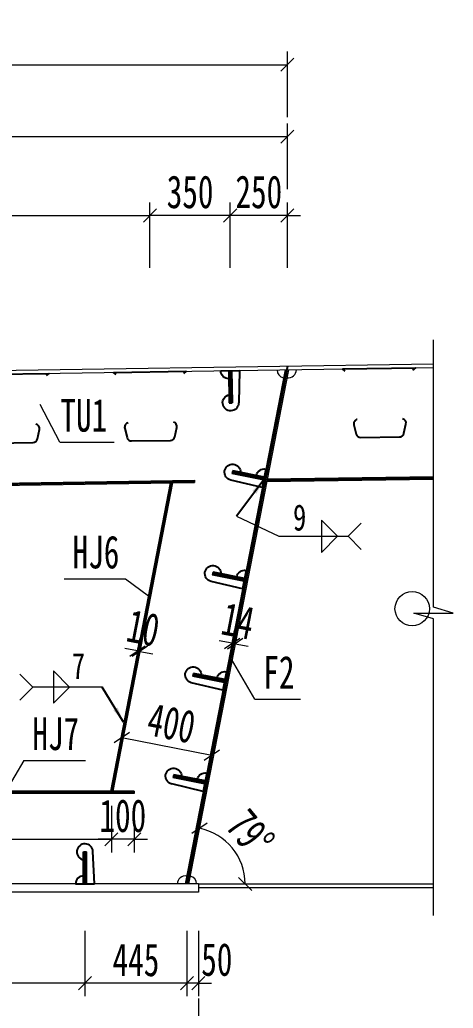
# Model space of a CAD drawing. Header units: millimetres. Extents: x -89049 to 410567, y -307459 to -100425.
# Drawn here: x 182742 to 184635, y -125183 to -120873 of the extents above; entities that cross this region are included whole.
import ezdxf
from ezdxf.enums import TextEntityAlignment as Align

# ---------------------------------------------------------------- set-up
doc = ezdxf.new("R2010")
doc.units = ezdxf.units.MM
doc.layers.get('Defpoints').update_dxf_attribs({"color": 8})
for name, color, linetype, lineweight in [('Dim', 4, 'Continuous', 15), ('文字', 7, 'Continuous', 15), ('细实线', 4, 'Continuous', 15), ('钢板粗线', 1, 'Continuous', 25), ('钢板细线', 6, 'Continuous', 15)]:
    doc.layers.add(name, color=color, linetype=linetype, lineweight=lineweight)
doc.layers.add('Text', color=4, linetype='Continuous')
doc.styles.add('111', font='', dxfattribs={"width": 0.7})
doc.styles.add('BM_Dim', font='', dxfattribs={"width": 0.85})
doc.styles.add('SMEDI', font='', dxfattribs={"width": 0.75})
doc.styles.get("Standard").update_dxf_attribs({"font": ''})
doc.styles.get('111').set_extended_font_data('仿宋_GB2312')
doc.styles.get('BM_Dim').set_extended_font_data('仿宋_GB2312')
doc.styles.get('SMEDI').set_extended_font_data('仿宋_GB2312')
doc.styles.get('Standard').set_extended_font_data('仿宋_GB2312')
doc.dimstyles.new('200', dxfattribs={"dimscale": 0, "dimtxt": 2.5, "dimasz": 1, "dimexe": 1, "dimexo": 1, "dimgap": 0.6, "dimtad": 1, "dimdec": 0, "dimdsep": 46, "dimtxsty": '111', "dimblk": 'OBLIQUE', "dimcen": 0, "dimclrd": 4, "dimclre": 4, "dimclrt": 4, "dimadec": 1, "dimazin": 2, "dimtfac": 1, "dimtdec": 0, "dimtix": 1, "dimtmove": 2, "dimatfit": 3, "dimfxl": 4, "dimfxlon": 1, "dimtolj": 1, "dimlwd": -1, "dimlwe": -1, "dimarcsym": 0})
doc.dimstyles.new('MSteel_1.0_1.0', dxfattribs={"dimtxt": 3, "dimasz": 1.2, "dimexe": 1, "dimexo": 1, "dimgap": 1, "dimtad": 3, "dimtoh": 1, "dimdec": 0, "dimzin": 0, "dimdsep": 46, "dimtxsty": 'Standard', "dimblk": 'ARCHTICK', "dimcen": 0.09, "dimclrd": 3, "dimclre": 3, "dimadec": 0, "dimazin": 0, "dimtfac": 1, "dimtdec": 4, "dimtofl": 0, "dimtmove": 0, "dimatfit": 3, "dimfxl": 1, "dimtolj": 1, "dimtzin": 0, "dimarcsym": 0})

# ---------------------------------------------------------------- blocks, each defined once
blk = doc.blocks.new('_Oblique')
at = {"color": 0, "linetype": 'ByBlock', "lineweight": -2}
blk.add_line((-0.5, -0.5), (0.5, 0.5), dxfattribs=at)
blk = doc.blocks.new('*D1866')
at = {"layer": 'Defpoints', "color": 0, "transparency": 16777216}
for p in [(183910.9, -121382.7), (172775.3, -122377.2), (183910.9, -122383.5)]:
    blk.add_point(p, dxfattribs=at)
at = {"layer": '细实线', "color": 4, "transparency": 16777216}
for p, q in [((172775.3, -121611.3), (172775.3, -121325.6)), ((183910.9, -121611.3), (183910.9, -121325.6)), ((172775.3, -121382.7), (183910.9, -121382.7))]:
    blk.add_line(p, q, dxfattribs=at)
at = {"layer": '细实线', "color": 4, "transparency": 16777216, "xscale": 57.14285714285715, "yscale": 57.14285714285715, "zscale": 57.14285714285715, "rotation": 180}
blk.add_blockref('_Oblique', (172775.3, -121382.7), dxfattribs=at)
at = {"layer": '细实线', "color": 4, "transparency": 16777216, "xscale": 57.14285714285715, "yscale": 57.14285714285715, "zscale": 57.14285714285715}
blk.add_blockref('_Oblique', (183910.9, -121382.7), dxfattribs=at)
at = {"layer": '细实线', "color": 4, "transparency": 16777216, "insert": (178343.1, -121280.5), "char_height": 142.86, "attachment_point": 5, "style": '111'}
blk.add_mtext('\\A1;11136', dxfattribs=at)
blk = doc.blocks.new('*D1867')
at = {"layer": 'Defpoints', "color": 0, "transparency": 16777216}
for p in [(174810.5, -124643.6), (183522.1, -124677), (174810.5, -125369.4)]:
    blk.add_point(p, dxfattribs=at)
at = {"layer": '细实线', "color": 4, "transparency": 16777216}
for p, q in [((174810.5, -125140.8), (174810.5, -125426.5)), ((183522.1, -125140.8), (183522.1, -125426.5)), ((183522.1, -125369.4), (174810.5, -125369.4))]:
    blk.add_line(p, q, dxfattribs=at)
at = {"layer": '细实线', "color": 4, "transparency": 16777216, "xscale": 57.14285714285715, "yscale": 57.14285714285715, "zscale": 57.14285714285715, "rotation": 180}
blk.add_blockref('_Oblique', (174810.5, -125369.4), dxfattribs=at)
at = {"layer": '细实线', "color": 4, "transparency": 16777216, "xscale": 57.14285714285715, "yscale": 57.14285714285715, "zscale": 57.14285714285715}
blk.add_blockref('_Oblique', (183522.1, -125369.4), dxfattribs=at)
at = {"layer": '细实线', "color": 4, "transparency": 16777216, "insert": (179166.3, -125267.2), "char_height": 142.86, "attachment_point": 5, "style": '111'}
blk.add_mtext('\\A1;8712', dxfattribs=at)
blk = doc.blocks.new('*D1877')
at = {"layer": 'Defpoints', "color": 0, "transparency": 16777216}
for p in [(183910.9, -121069.4), (170645.3, -122369.7), (183910.9, -122383.5)]:
    blk.add_point(p, dxfattribs=at)
at = {"layer": '细实线', "color": 4, "transparency": 16777216}
for p, q in [((170645.3, -121298), (170645.3, -121012.3)), ((183910.9, -121298), (183910.9, -121012.3)), ((170645.3, -121069.4), (183910.9, -121069.4))]:
    blk.add_line(p, q, dxfattribs=at)
at = {"layer": '细实线', "color": 4, "transparency": 16777216, "xscale": 57.14285714285715, "yscale": 57.14285714285715, "zscale": 57.14285714285715, "rotation": 180}
blk.add_blockref('_Oblique', (170645.3, -121069.4), dxfattribs=at)
at = {"layer": '细实线', "color": 4, "transparency": 16777216, "xscale": 57.14285714285715, "yscale": 57.14285714285715, "zscale": 57.14285714285715}
blk.add_blockref('_Oblique', (183910.9, -121069.4), dxfattribs=at)
at = {"layer": '细实线', "color": 4, "transparency": 16777216, "insert": (177278.1, -120967.2), "char_height": 142.86, "attachment_point": 5, "style": '111'}
blk.add_mtext('\\A1;13266', dxfattribs=at)
blk = doc.blocks.new('U型肋1')
at = {"layer": 'Defpoints'}
blk.add_line((-160, 0), (160, 0), dxfattribs=at)
at = {"layer": '钢板粗线', "color": 6}
for p, q in [((147.8, -9.7), (160, 0)), ((-147.8, -9.7), (-160, 0))]:
    blk.add_line(p, q, dxfattribs=at)
blk.add_lwpolyline([(-98.8, -220.5, 0.414266), (-113.8, -244.5), (-104.5, -284.5, 0.348876), (-85, -300), (85, -300, 0.348876), (104.5, -284.5), (113.8, -244.5, 0.414091), (98.8, -220.5, 0.414091)], format="xyb", dxfattribs=at)
blk = doc.blocks.new('12-140加劲 有过焊孔')
at = {"layer": 'Defpoints'}
blk.add_line((0, 0), (0, 140), dxfattribs=at)
at = {"layer": '钢板粗线', "color": 7}
for p, q in [((-6, 0), (-6, 140)), ((-6, 140), (6, 140)), ((6, 0), (6, 140)), ((41, 0), (35, 141.5)), ((-41, 0), (41, 0))]:
    blk.add_line(p, q, dxfattribs=at)
for centre, start, end in [((0, 140), 2.441, 260.1291), ((-6, 0), 90, 180)]:
    blk.add_arc(centre, 35, start, end, dxfattribs=at)
blk = doc.blocks.new('14-160加劲 有过焊孔')
at = {"layer": 'Defpoints'}
blk.add_line((38609.4, 31489.3), (38609.4, 31629.3), dxfattribs=at)
at = {"layer": '钢板粗线', "color": 7}
for p, q in [((38650.4, 31489.3), (38644.3, 31630.8)), ((38603.4, 31489.3), (38603.4, 31629.3)), ((38603.4, 31629.3), (38615.4, 31629.3)), ((38615.4, 31489.3), (38615.4, 31629.3)), ((38568.4, 31489.3), (38650.4, 31489.3))]:
    blk.add_line(p, q, dxfattribs=at)
for centre, start, end in [((38609.4, 31629.3), 2.441, 260.1291), ((38603.4, 31489.3), 90, 180)]:
    blk.add_arc(centre, 35, start, end, dxfattribs=at)
blk = doc.blocks.new('*D1899')
at = {"layer": 'Defpoints', "color": 0, "transparency": 16777216}
for p in [(183660.9, -121726.8), (183910.9, -122383.5), (183660.9, -122403.2)]:
    blk.add_point(p, dxfattribs=at)
at = {"layer": '细实线', "color": 4, "transparency": 16777216}
for p, q in [((183660.9, -121955.3), (183660.9, -121669.6)), ((183910.9, -121955.3), (183910.9, -121669.6)), ((183660.9, -121726.8), (183603.8, -121726.8)), ((183910.9, -121726.8), (183660.9, -121726.8)), ((183910.9, -121726.8), (183968.1, -121726.8))]:
    blk.add_line(p, q, dxfattribs=at)
at = {"layer": '细实线', "color": 4, "transparency": 16777216, "xscale": 57.14285714285715, "yscale": 57.14285714285715, "zscale": 57.14285714285715}
blk.add_blockref('_Oblique', (183660.9, -121726.8), dxfattribs=at)
at = {"layer": '细实线', "color": 4, "transparency": 16777216, "xscale": 57.14285714285715, "yscale": 57.14285714285715, "zscale": 57.14285714285715, "rotation": 180}
blk.add_blockref('_Oblique', (183910.9, -121726.8), dxfattribs=at)
at = {"layer": '细实线', "color": 4, "transparency": 16777216, "insert": (183785.9, -121624.5), "char_height": 142.86, "attachment_point": 5, "style": '111'}
blk.add_mtext('\\A1;250', dxfattribs=at)
blk = doc.blocks.new('*D1900')
at = {"layer": 'Defpoints', "color": 0, "transparency": 16777216}
for p in [(183310.9, -121726.8), (183310.9, -122408.5), (181511, -122435.5)]:
    blk.add_point(p, dxfattribs=at)
at = {"layer": '细实线', "color": 4, "transparency": 16777216}
for p, q in [((181511, -121955.3), (181511, -121669.6)), ((183310.9, -121955.3), (183310.9, -121669.6)), ((181511, -121726.8), (183310.9, -121726.8))]:
    blk.add_line(p, q, dxfattribs=at)
at = {"layer": '细实线', "color": 4, "transparency": 16777216, "xscale": 57.14285714285715, "yscale": 57.14285714285715, "zscale": 57.14285714285715, "rotation": 180}
blk.add_blockref('_Oblique', (181511, -121726.8), dxfattribs=at)
at = {"layer": '细实线', "color": 4, "transparency": 16777216, "xscale": 57.14285714285715, "yscale": 57.14285714285715, "zscale": 57.14285714285715}
blk.add_blockref('_Oblique', (183310.9, -121726.8), dxfattribs=at)
at = {"layer": '细实线', "color": 4, "transparency": 16777216, "insert": (182411, -121624.5), "char_height": 142.86, "attachment_point": 5, "style": '111'}
blk.add_mtext('\\A1;3×600', dxfattribs=at)
blk = doc.blocks.new('*D1901')
at = {"layer": 'Defpoints', "color": 0, "transparency": 16777216}
for p in [(183310.9, -121726.8), (183310.9, -122408.5), (183660.9, -122403.2)]:
    blk.add_point(p, dxfattribs=at)
at = {"layer": '细实线', "color": 4, "transparency": 16777216}
for p, q in [((183310.9, -121955.3), (183310.9, -121669.6)), ((183660.9, -121955.3), (183660.9, -121669.6)), ((183660.9, -121726.8), (183310.9, -121726.8))]:
    blk.add_line(p, q, dxfattribs=at)
at = {"layer": '细实线', "color": 4, "transparency": 16777216, "xscale": 57.14285714285715, "yscale": 57.14285714285715, "zscale": 57.14285714285715, "rotation": 180}
blk.add_blockref('_Oblique', (183310.9, -121726.8), dxfattribs=at)
at = {"layer": '细实线', "color": 4, "transparency": 16777216, "xscale": 57.14285714285715, "yscale": 57.14285714285715, "zscale": 57.14285714285715}
blk.add_blockref('_Oblique', (183660.9, -121726.8), dxfattribs=at)
at = {"layer": '细实线', "color": 4, "transparency": 16777216, "insert": (183485.9, -121624.5), "char_height": 142.86, "attachment_point": 5, "style": '111'}
blk.add_mtext('\\A1;350', dxfattribs=at)
blk = doc.blocks.new('*D1905')
at = {"layer": 'Defpoints', "color": 0, "transparency": 16777216}
for p in [(181865.6, -124236), (183142.4, -124244), (183142.4, -124446.4)]:
    blk.add_point(p, dxfattribs=at)
at = {"layer": '细实线', "color": 4, "transparency": 16777216}
for p, q in [((181865.6, -124293.1), (181865.6, -124503.6)), ((183142.4, -124301.1), (183142.4, -124503.6)), ((181865.6, -124446.4), (183142.4, -124446.4))]:
    blk.add_line(p, q, dxfattribs=at)
at = {"layer": '细实线', "color": 4, "transparency": 16777216, "xscale": 57.14285714285715, "yscale": 57.14285714285715, "zscale": 57.14285714285715, "rotation": 180}
blk.add_blockref('_Oblique', (181865.6, -124446.4), dxfattribs=at)
at = {"layer": '细实线', "color": 4, "transparency": 16777216, "xscale": 57.14285714285715, "yscale": 57.14285714285715, "zscale": 57.14285714285715}
blk.add_blockref('_Oblique', (183142.4, -124446.4), dxfattribs=at)
at = {"layer": '细实线', "color": 4, "transparency": 16777216, "insert": (182504, -124345.7), "char_height": 142.86, "attachment_point": 5, "style": '111'}
blk.add_mtext('\\A1;1277', dxfattribs=at)
blk = doc.blocks.new('*D1908')
at = {"layer": 'Defpoints', "color": 0, "transparency": 16777216}
for p in [(183472.1, -124641), (183522.1, -124641), (183472.1, -125073.3)]:
    blk.add_point(p, dxfattribs=at)
at = {"layer": '细实线', "color": 4, "transparency": 16777216}
for p, q in [((183472.1, -124844.7), (183472.1, -125130.4)), ((183522.1, -124844.7), (183522.1, -125130.4)), ((183472.1, -125073.3), (183415, -125073.3)), ((183522.1, -125073.3), (183472.1, -125073.3)), ((183522.1, -125073.3), (183579.3, -125073.3))]:
    blk.add_line(p, q, dxfattribs=at)
at = {"layer": '细实线', "color": 4, "transparency": 16777216, "xscale": 57.14285714285715, "yscale": 57.14285714285715, "zscale": 57.14285714285715}
blk.add_blockref('_Oblique', (183472.1, -125073.3), dxfattribs=at)
at = {"layer": '细实线', "color": 4, "transparency": 16777216, "xscale": 57.14285714285715, "yscale": 57.14285714285715, "zscale": 57.14285714285715, "rotation": 180}
blk.add_blockref('_Oblique', (183522.1, -125073.3), dxfattribs=at)
at = {"layer": '细实线', "color": 4, "transparency": 16777216, "insert": (183602.6, -124971.1), "char_height": 142.86, "attachment_point": 5, "style": '111'}
blk.add_mtext('\\A1;50', dxfattribs=at)
blk = doc.blocks.new('*D1910')
at = {"layer": 'Defpoints', "color": 0, "transparency": 16777216}
for p in [(183663.2, -123621), (183677, -123623.7), (183682.7, -123594.1)]:
    blk.add_point(p, dxfattribs=at)
at = {"layer": '细实线', "color": 4, "transparency": 16777216}
for p, q in [((183669, -123591.4), (183679.9, -123535.3)), ((183682.7, -123594.1), (183693.6, -123538)), ((183669, -123591.4), (183612.9, -123580.5)), ((183669, -123591.4), (183682.7, -123594.1)), ((183682.7, -123594.1), (183738.8, -123605))]:
    blk.add_line(p, q, dxfattribs=at)
at = {"layer": '细实线', "color": 4, "transparency": 16777216, "xscale": 57.14285714285715, "yscale": 57.14285714285715, "zscale": 57.14285714285715}
for p, rotation in [((183669, -123591.4), 348.9999999999923), ((183682.7, -123594.1), 168.9999999999923)]:
    blk.add_blockref('_Oblique', p, dxfattribs=dict(at, rotation=rotation))
at = {"layer": '细实线', "color": 4, "transparency": 16777216, "insert": (183695.1, -123493.9), "char_height": 142.86, "attachment_point": 5, "rotation": 349, "style": '111'}
blk.add_mtext('\\A1;14', dxfattribs=at)
blk = doc.blocks.new('*D1911')
at = {"layer": 'Defpoints', "color": 0, "transparency": 16777216}
for p in [(183142.4, -124243.8), (183242.5, -124244), (183142.4, -124446.4)]:
    blk.add_point(p, dxfattribs=at)
at = {"layer": '细实线', "color": 4, "transparency": 16777216}
for p, q in [((183142.4, -124301), (183142.4, -124503.6)), ((183242.5, -124301.1), (183242.5, -124503.6)), ((183142.4, -124446.4), (183085.2, -124446.4)), ((183242.5, -124446.4), (183142.4, -124446.4)), ((183242.5, -124446.4), (183299.6, -124446.4))]:
    blk.add_line(p, q, dxfattribs=at)
at = {"layer": '细实线', "color": 4, "transparency": 16777216, "xscale": 57.14285714285715, "yscale": 57.14285714285715, "zscale": 57.14285714285715}
blk.add_blockref('_Oblique', (183142.4, -124446.4), dxfattribs=at)
at = {"layer": '细实线', "color": 4, "transparency": 16777216, "xscale": 57.14285714285715, "yscale": 57.14285714285715, "zscale": 57.14285714285715, "rotation": 180}
blk.add_blockref('_Oblique', (183242.5, -124446.4), dxfattribs=at)
at = {"layer": '细实线', "color": 4, "transparency": 16777216, "insert": (183192.4, -124344.2), "char_height": 142.86, "attachment_point": 5, "style": '111'}
blk.add_mtext('\\A1;100', dxfattribs=at)
blk = doc.blocks.new('*D1913')
at = {"layer": 'Defpoints', "color": 0, "transparency": 16777216}
for p in [(183266.8, -123627), (183251.7, -123652.5), (183261.5, -123654.4)]:
    blk.add_point(p, dxfattribs=at)
at = {"layer": '细实线', "color": 4, "transparency": 16777216}
for p, q in [((183257, -123625.1), (183267.9, -123569)), ((183266.8, -123627), (183277.7, -123570.9)), ((183257, -123625.1), (183200.9, -123614.1)), ((183257, -123625.1), (183266.8, -123627)), ((183266.8, -123627), (183322.9, -123637.9))]:
    blk.add_line(p, q, dxfattribs=at)
at = {"layer": '细实线', "color": 4, "transparency": 16777216, "xscale": 57.14285714285715, "yscale": 57.14285714285715, "zscale": 57.14285714285715}
for p, rotation in [((183257, -123625.1), 349.0000000000052), ((183266.8, -123627), 169.0000000000052)]:
    blk.add_blockref('_Oblique', p, dxfattribs=dict(at, rotation=rotation))
at = {"layer": '细实线', "color": 4, "transparency": 16777216, "insert": (183281.4, -123525.6), "char_height": 142.86, "attachment_point": 5, "rotation": 349, "style": '111'}
blk.add_mtext('\\A1;10', dxfattribs=at)
blk = doc.blocks.new('角焊缝2')
at = {"layer": 'Dim'}
blk.add_line((-3138.009, 370.223), (-3132.704, 370.223), dxfattribs=at)
blk.add_lwpolyline([(-3134.754, 371.455), (-3134.754, 368.992), (-3133.523, 370.223)], close=True, dxfattribs=at)
blk.add_lwpolyline([(-3131.704, 369.223), (-3132.704, 370.223), (-3131.704, 371.223)], dxfattribs=at)
blk = doc.blocks.new('_ArchTick')
at = {"color": 0, "linetype": 'ByBlock', "const_width": 0.15}
blk.add_lwpolyline([(-0.5, -0.5), (0.5, 0.5)], dxfattribs=at)
blk = doc.blocks.new('角焊缝1')
at = {"layer": 'Dim'}
blk.add_line((-3101.175, 370.223), (-3106.48, 370.223), dxfattribs=at)
blk.add_lwpolyline([(-3107.48, 369.223), (-3106.48, 370.223), (-3107.48, 371.223)], dxfattribs=at)
blk.add_lwpolyline([(-3104.907, 371.455), (-3104.907, 368.992), (-3103.675, 370.223)], close=True, dxfattribs=at)
blk = doc.blocks.new('*D1917')
at = {"layer": 'Defpoints', "color": 0, "transparency": 16777216}
for p in [(183214.4, -123870.5), (183607, -123946.8), (183581.3, -124079.1)]:
    blk.add_point(p, dxfattribs=at)
at = {"layer": '细实线', "color": 4, "transparency": 16777216}
for p, q in [((183203.5, -123926.6), (183177.8, -124058.9)), ((183188.7, -124002.8), (183581.3, -124079.1)), ((183596.1, -124002.9), (183570.4, -124135.2))]:
    blk.add_line(p, q, dxfattribs=at)
at = {"layer": '细实线', "color": 4, "transparency": 16777216, "xscale": 57.14285714285715, "yscale": 57.14285714285715, "zscale": 57.14285714285715}
for p, rotation in [((183188.7, -124002.8), 169.000000000007), ((183581.3, -124079.1), 349.000000000007)]:
    blk.add_blockref('_Oblique', p, dxfattribs=dict(at, rotation=rotation))
at = {"layer": '细实线', "color": 4, "transparency": 16777216, "insert": (183404.5, -123940.6), "char_height": 142.86, "attachment_point": 5, "rotation": 349, "style": '111'}
blk.add_mtext('\\A1;400', dxfattribs=at)
blk = doc.blocks.new('*D1918')
at = {"layer": 'Defpoints', "color": 0, "transparency": 16777216}
for p in [(183027.1, -124641), (183472.1, -124641), (183027.1, -125073.3)]:
    blk.add_point(p, dxfattribs=at)
at = {"layer": '细实线', "color": 4, "transparency": 16777216}
for p, q in [((183027.1, -124844.7), (183027.1, -125130.4)), ((183472.1, -124844.7), (183472.1, -125130.4)), ((183472.1, -125073.3), (183027.1, -125073.3))]:
    blk.add_line(p, q, dxfattribs=at)
at = {"layer": '细实线', "color": 4, "transparency": 16777216, "xscale": 57.14285714285715, "yscale": 57.14285714285715, "zscale": 57.14285714285715, "rotation": 180}
blk.add_blockref('_Oblique', (183027.1, -125073.3), dxfattribs=at)
at = {"layer": '细实线', "color": 4, "transparency": 16777216, "xscale": 57.14285714285715, "yscale": 57.14285714285715, "zscale": 57.14285714285715}
blk.add_blockref('_Oblique', (183472.1, -125073.3), dxfattribs=at)
at = {"layer": '细实线', "color": 4, "transparency": 16777216, "insert": (183249.6, -124972.6), "char_height": 142.86, "attachment_point": 5, "style": '111'}
blk.add_mtext('\\A1;445', dxfattribs=at)
blk = doc.blocks.new('*D1919')
at = {"layer": 'Defpoints', "color": 0, "transparency": 16777216}
for p in [(180527.1, -124641), (183027.1, -124641), (180527.1, -125073.3)]:
    blk.add_point(p, dxfattribs=at)
at = {"layer": '细实线', "color": 4, "transparency": 16777216}
for p, q in [((180527.1, -124844.7), (180527.1, -125130.4)), ((183027.1, -124844.7), (183027.1, -125130.4)), ((183027.1, -125073.3), (180527.1, -125073.3))]:
    blk.add_line(p, q, dxfattribs=at)
at = {"layer": '细实线', "color": 4, "transparency": 16777216, "xscale": 57.14285714285715, "yscale": 57.14285714285715, "zscale": 57.14285714285715, "rotation": 180}
blk.add_blockref('_Oblique', (180527.1, -125073.3), dxfattribs=at)
at = {"layer": '细实线', "color": 4, "transparency": 16777216, "xscale": 57.14285714285715, "yscale": 57.14285714285715, "zscale": 57.14285714285715}
blk.add_blockref('_Oblique', (183027.1, -125073.3), dxfattribs=at)
at = {"layer": '细实线', "color": 4, "transparency": 16777216, "insert": (181777.1, -124971.1), "char_height": 142.86, "attachment_point": 5, "style": '111'}
blk.add_mtext('\\A1;5×500', dxfattribs=at)
blk = doc.blocks.new('*D1930')
at = {"layer": 'Defpoints', "color": 0, "transparency": 16777216}
for p in [(183915, -122399.4), (183700.7, -124531.4), (183479.2, -124641), (183522.1, -124641), (184549, -124641)]:
    blk.add_point(p, dxfattribs=at)
at = {"layer": '细实线', "color": 4, "transparency": 16777216}
blk.add_arc((183479.2, -124641), 247.1, 0, 79, dxfattribs=at)
at = {"layer": '细实线', "color": 4, "transparency": 16777216, "xscale": 57.14285714285715, "yscale": 57.14285714285715, "zscale": 57.14285714285715}
for p, rotation in [((183526.4, -124398.4), 168.9999999999934), ((183726.3, -124641), 270)]:
    blk.add_blockref('_Oblique', p, dxfattribs=dict(at, rotation=rotation))
at = {"layer": '细实线', "color": 4, "transparency": 16777216, "insert": (183748.8, -124418.8), "char_height": 142.86, "attachment_point": 5, "rotation": 309.5, "style": '111'}
blk.add_mtext('\\A1;79%%d', dxfattribs=at)

msp = doc.modelspace()

# ---------------------------------------------------------------- linework, layer by layer
at = {"layer": 'Defpoints'}
for p, q in [((183910.9, -122383.5), (183472.1, -124641)), ((183821.4, -122880.8), (184549, -122869.9))]:
    msp.add_line(p, q, dxfattribs=at)
at = {"layer": 'Defpoints', "color": 8}
for p, q in [((180265.6, -122934.2), (183505.8, -122885.6)), ((183405.5, -122887.1), (183142.4, -124241)), ((183242.4, -124241), (180265.6, -124241))]:
    msp.add_line(p, q, dxfattribs=at)
at = {"layer": 'Dim', "color": 8}
msp.add_line((183688.1, -123038.2), (183872.9, -123125.1), dxfattribs=at)
at = {"layer": '细实线'}
for p, q in [((182917.1, -122714.8), (182831.7, -122550.2)), ((182917.1, -122714.8), (183155.1, -122714.8)), ((182935.6, -123311.1), (183204.3, -123311.1)), ((183204.3, -123311.1), (183303.8, -123384.5)), ((183768.7, -123835.4), (183666.1, -123660.4)), ((183768.7, -123835.4), (183968.2, -123835.4)), ((182760, -124103), (182682.3, -124236)), ((182760, -124103), (183028.8, -124103))]:
    msp.add_line(p, q, dxfattribs=at)
at = {"layer": '细实线', "color": 4}
msp.add_lwpolyline([(184549, -124778.6), (184549, -123485.8), (184463.3, -123460.1), (184634.7, -123460.1), (184549, -123434.4), (184549, -123400.1), (184549, -122268.9)], dxfattribs=at)
at = {"layer": '细实线'}
msp.add_circle((184455.4, -123441), 75, dxfattribs=at)
at = {"layer": '钢板细线'}
for p, q in [((183900.7, -122399.6), (183465, -124641)), ((183915, -122399.4), (183479.2, -124641)), ((180265.5, -122929.2), (183505.8, -122880.6)), ((180265.7, -122939.2), (183505.9, -122890.6)), ((183399.5, -122892.2), (183138.3, -124236)), ((183409.7, -122892), (183148.4, -124236)), ((183505.8, -122880.6), (183505.9, -122890.6)), ((183820.2, -122886.9), (184549, -122875.9)), ((183822.5, -122874.8), (184549, -122863.9)), ((183242.4, -124236), (180265.6, -124236)), ((183242.4, -124236), (183242.4, -124246)), ((183242.4, -124246), (180265.6, -124246)), ((183522.1, -124641), (174810.5, -124641)), ((183522.1, -124641), (183522.1, -124677)), ((183522.1, -124641), (184549, -124641)), ((183522.1, -124657), (184549, -124657)), ((183522.1, -124677), (174810.5, -124677))]:
    msp.add_line(p, q, dxfattribs=at)
at = {"layer": '钢板细线', "elevation": 0}
for points in [[(170645.3, -122355.8), (177653.6, -122426), (179945.6, -122442.9), (184549, -122373.9)], [(170645.3, -122371.8), (177653.6, -122442), (179945.6, -122458.9), (184549, -122389.9)]]:
    msp.add_lwpolyline(points, dxfattribs=at)
at = {"layer": '钢板细线'}
for centre, start, end in [((183900.7, -122399.6), 180.8623, 259), ((183915, -122399.4), 259, 0.8594), ((183465, -124641), 79, 180), ((183479.2, -124641), 0, 79)]:
    msp.add_arc(centre, 35, start, end, dxfattribs=at)

# ---------------------------------------------------------------- block references
at = {"layer": '细实线', "color": 8, "xscale": 57.1428571428572, "yscale": 57.1428571428572, "zscale": 57.1428571428572}
for name, p in [('角焊缝2', (363187.7, -144280.8)), ('角焊缝1', (360312.8, -144938.4))]:
    msp.add_blockref(name, p, dxfattribs=at)
at = {"layer": '钢板细线'}
for name, p, rotation in [('U型肋1', (182711, -122417.5), 0.8593722436389808), ('U型肋1', (183310.9, -122408.5), 0.8593722436389808), ('U型肋1', (184310.9, -122393.5), 0.8593722436389808), ('12-140加劲 有过焊孔', (183027.1, -124641), 359.9999999999935)]:
    msp.add_blockref(name, p, dxfattribs=dict(at, rotation=rotation))
at = {"layer": '钢板细线', "xscale": -1}
for name, p, rotation in [('12-140加劲 有过焊孔', (183660.9, -122403.2), 180.8593722436302), ('14-160加劲 有过焊孔', (222086.5, -90981.1), 78.99999999987999), ('14-160加劲 有过焊孔', (222000.6, -91422.9), 78.99999999987999), ('14-160加劲 有过焊孔', (221914.7, -91864.6), 78.99999999987999), ('14-160加劲 有过焊孔', (221828.9, -92306.3), 78.99999999987999)]:
    msp.add_blockref(name, p, dxfattribs=dict(at, rotation=rotation))

# ---------------------------------------------------------------- texts
at = {"layer": 'Text', "style": 'SMEDI', "width": 0.75}
for s, p in [('9', (183935.1, -123043.1)), ('7', (182969.2, -123690.8))]:
    msp.add_text(s, height=114.3, dxfattribs=at).set_placement(p, align=Align.MIDDLE_LEFT)
at = {"layer": '文字', "style": 'BM_Dim', "width": 0.7}
for s, p in [('TU1', (183022, -122711.8)), ('HJ6', (183075.1, -123308)), ('F2', (183873.6, -123832.4)), ('HJ7', (182899.5, -124099.9))]:
    msp.add_text(s, height=142.86, dxfattribs=at).set_placement(p, align=Align.BOTTOM_CENTER)

# ---------------------------------------------------------------- dimensions: what is measured, and where the dimension line sits
at = {"layer": '细实线'}
for base, p1, p2, override, picture, middle in [((183910.9, -121069.4), (170645.3, -122369.7), (183910.9, -122383.5), {"dimscale": 57.142857, "dimtxsty": '111', "dimblk": 'Oblique'}, '*D1877', (177278.1, -120967.2)), ((183910.9, -121382.7), (172775.3, -122377.2), (183910.9, -122383.5), {"dimscale": 57.142857, "dimtxsty": '111', "dimblk": 'Oblique'}, '*D1866', (178343.1, -121280.5)), ((183310.9, -121726.8), (183660.9, -122403.2), (183310.9, -122408.5), {"dimscale": 57.142857, "dimblk": 'Oblique'}, '*D1901', (183485.9, -121624.5)), ((183660.9, -121726.8), (183910.9, -122383.5), (183660.9, -122403.2), {"dimscale": 57.142857, "dimblk": 'Oblique'}, '*D1899', (183785.9, -121624.5)), ((183142.4, -124446.4), (181865.6, -124236), (183142.4, -124244), {"dimscale": 57.142857, "dimblk": 'Oblique'}, '*D1905', (182504, -124345.7)), ((183142.4, -124446.4), (183242.5, -124244), (183142.4, -124243.8), {"dimscale": 57.142857, "dimblk": 'Oblique'}, '*D1911', (183192.4, -124344.2)), ((174810.5, -125369.4), (183522.1, -124677), (174810.5, -124643.6), {"dimscale": 57.142857, "dimtxsty": '111', "dimblk": 'Oblique'}, '*D1867', (179166.3, -125267.2)), ((183027.1, -125073.3), (183472.1, -124641), (183027.1, -124641), {"dimscale": 57.142857, "dimblk": 'Oblique'}, '*D1918', (183249.6, -124972.6))]:
    dim = msp.add_linear_dim(base=base, p1=p1, p2=p2, dimstyle='200', override=override, dxfattribs=at)
    dim.commit()
    dim.dimension.update_dxf_attribs({"geometry": picture, "text_midpoint": middle})
for base, p1, p2, text, picture, middle in [((183310.9, -121726.8), (181511, -122435.5), (183310.9, -122408.5), '3×600', '*D1900', (182411, -121624.5)), ((180527.1, -125073.3), (183027.1, -124641), (180527.1, -124641), '5×500', '*D1919', (181777.1, -124971.1))]:
    dim = msp.add_linear_dim(base=base, p1=p1, p2=p2, text=text, dimstyle='200', override={"dimscale": 57.142857, "dimtxsty": '111', "dimblk": 'Oblique'}, dxfattribs=at)
    dim.commit()
    dim.dimension.update_dxf_attribs({"geometry": picture, "text_midpoint": middle})
dim = msp.add_angular_dim_2l(base=(183700.7, -124531.4), line1=((183915, -122399.4), (183479.2, -124641)), line2=((183522.1, -124641), (184549, -124641)), dimstyle='200', override={"dimscale": 57.142857, "dimblk": 'Oblique'}, dxfattribs=at)
dim.commit()
dim.dimension.update_dxf_attribs({"geometry": '*D1930', "text_midpoint": (183748.8, -124418.8)})
for p1, p2, distance, picture, middle in [((183251.7, -123652.5), (183261.5, -123654.4), 27.9, '*D1913', (183281.4, -123525.6)), ((183663.2, -123621), (183677, -123623.7), 30.2, '*D1910', (183695.1, -123493.9)), ((183214.4, -123870.5), (183607, -123946.8), -134.8, '*D1917', (183404.5, -123940.6))]:
    dim = msp.add_aligned_dim(p1=p1, p2=p2, distance=distance, dimstyle='200', override={"dimscale": 57.142857, "dimblk": 'Oblique'}, dxfattribs=at)
    dim.commit()
    dim.dimension.update_dxf_attribs({"geometry": picture, "text_midpoint": middle})
dim = msp.add_linear_dim(base=(183472.1, -125073.3), p1=(183522.1, -124641), p2=(183472.1, -124641), dimstyle='200', override={"dimscale": 57.142857, "dimblk": 'Oblique'}, dxfattribs=at)
dim.commit()
dim.dimension.update_dxf_attribs({"geometry": '*D1908', "text_midpoint": (183602.6, -124971.1), "dimtype": 160})

# ---------------------------------------------------------------- leaders
at = {"layer": 'Dim'}
for points in [[(183807.6, -122878.6), (183688.1, -123038.2)], [(183195.6, -123936), (183102.8, -123782.8)]]:
    msp.add_leader(points, dimstyle='MSteel_1.0_1.0', override={"dimscale": 57.142857, "dimclrd": 256}, dxfattribs=at)

doc.saveas('drawing.dxf')
